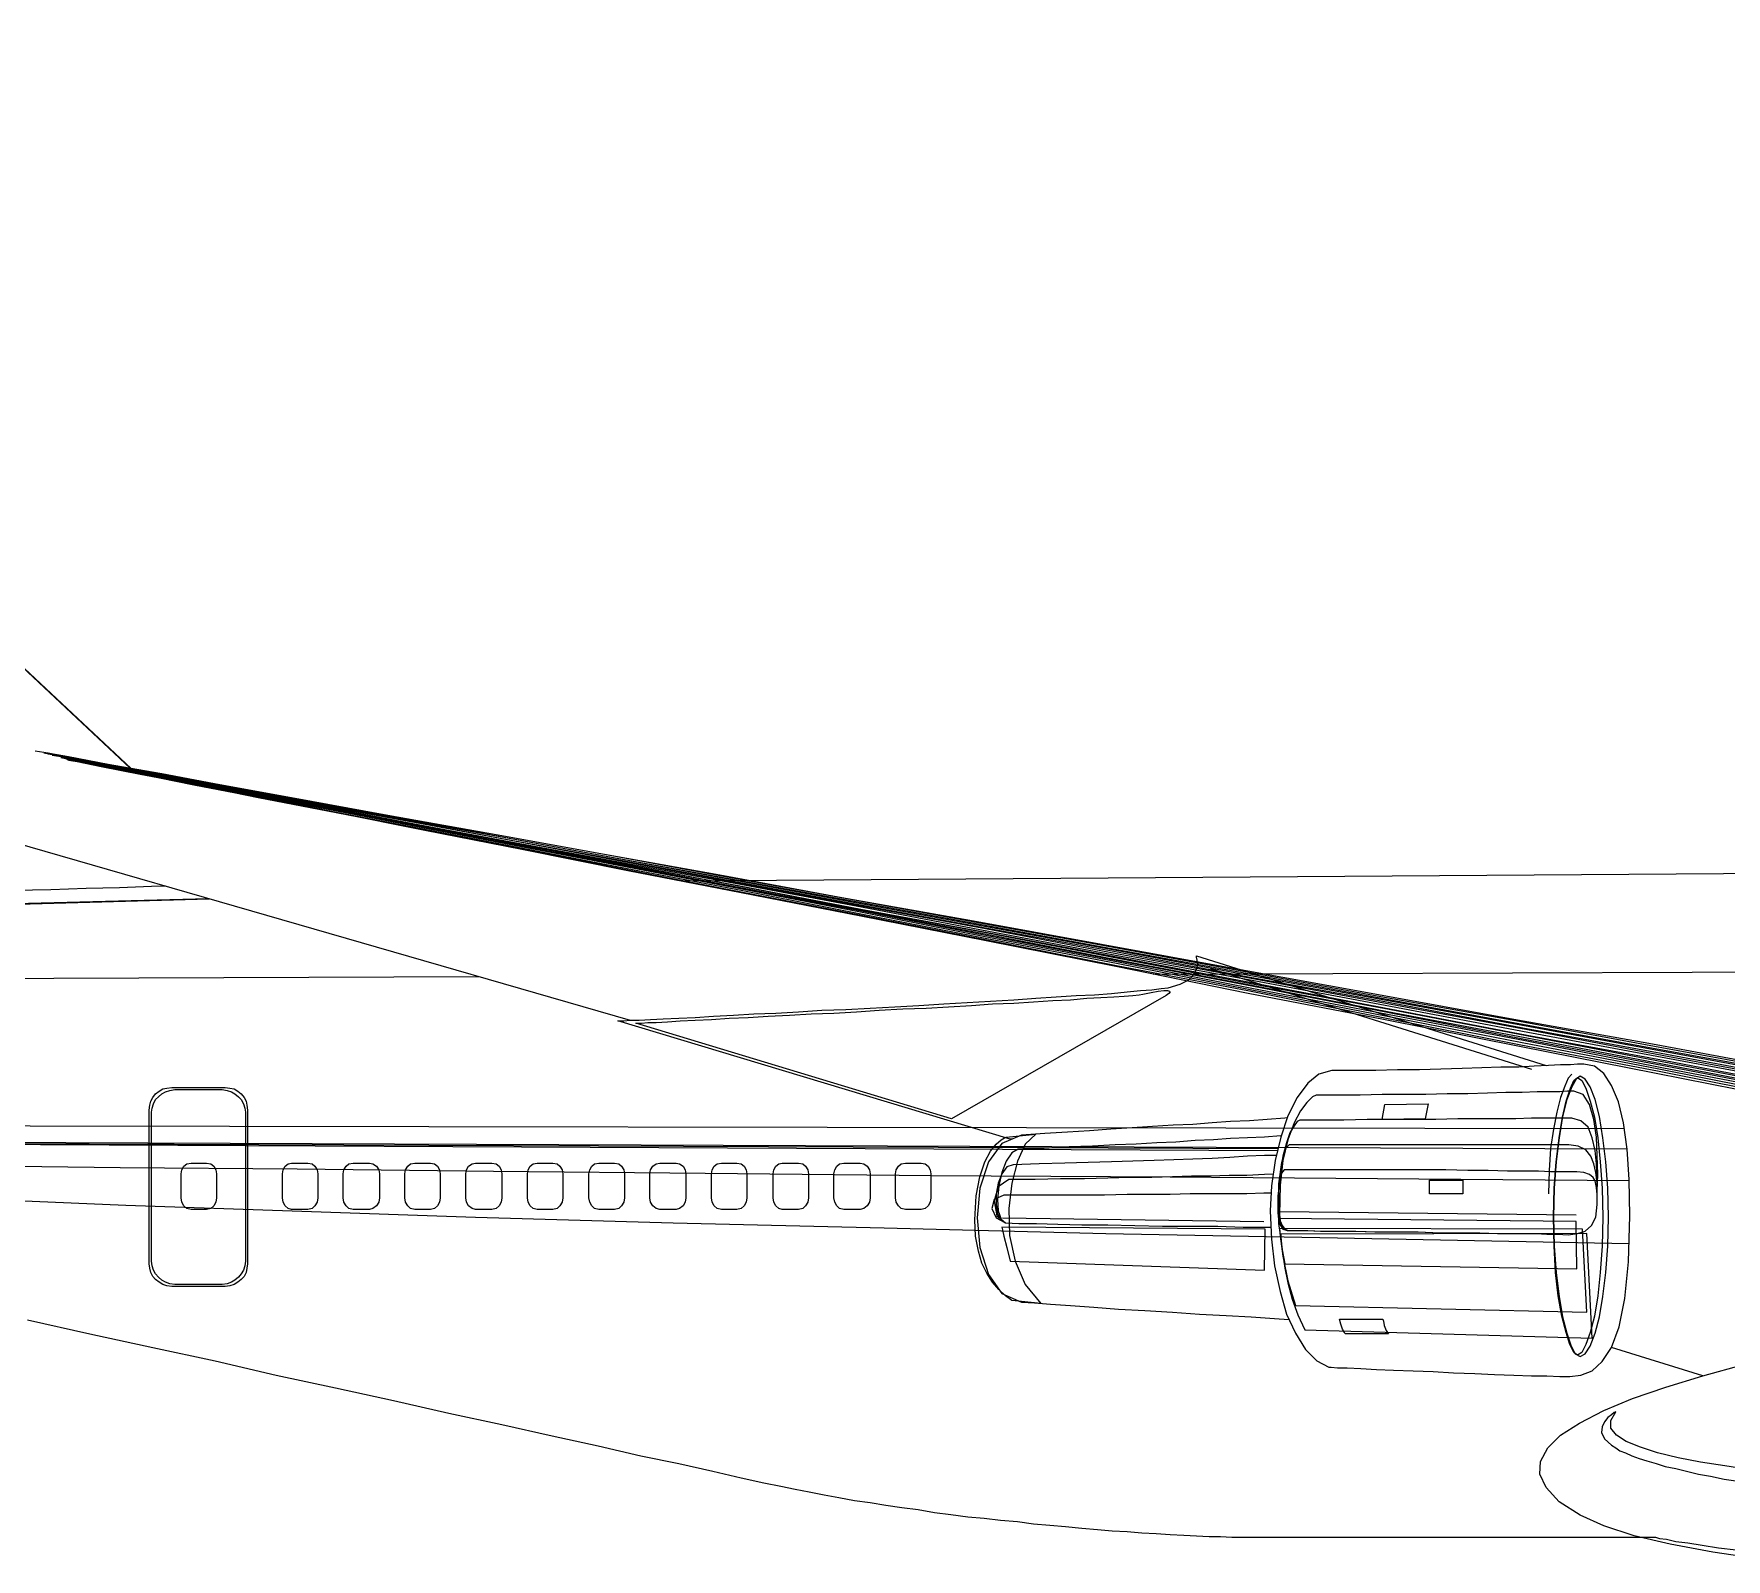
# Model space of a CAD drawing. Header units: millimetres. Extents: x -2022 to -1899, y 1897 to 1925.
# Drawn here: x -1995.57 to -1965.2, y 1897.18 to 1924.55 of the extents above; entities that cross this region are included whole.
import ezdxf

# ---------------------------------------------------------------- set-up
doc = ezdxf.new("R2010")
doc.units = ezdxf.units.MM
doc.header["$LTSCALE"] = 10
doc.layers.add('Aeronaves', color=2, linetype='Continuous')

msp = doc.modelspace()

# ---------------------------------------------------------------- linework, layer by layer
at = {"layer": 'Aeronaves'}
for p, q in [((-2002.82, 1912.036), (-1984.868, 1906.853)), ((-1965.62, 1900.475), (-1967.259, 1900.983))]:
    msp.add_line(p, q, dxfattribs=at)
for points in [[(-1993.738, 1911.282), (-2007.889, 1924.55), (-2011.32, 1924.55), (-2006.517, 1908.67), (-1992.429, 1909.036)], [(-2010.557, 1924.55), (-2004.611, 1908.708), (-1992.426, 1909.035)], [(-1993.738, 1911.282), (-2007.889, 1924.55), (-2010.557, 1924.55)], [(-2009.795, 1924.55), (-2002.706, 1908.746), (-1992.422, 1909.034)], [(-1993.738, 1911.282), (-2007.889, 1924.55), (-2009.795, 1924.55)], [(-1993.722, 1911.278), (-2007.889, 1924.55)], [(-1964.044, 1905.963), (-1966.522, 1906.421), (-1969.012, 1906.865), (-1971.502, 1907.323), (-1973.98, 1907.767), (-1976.406, 1908.212), (-1978.769, 1908.644), (-1981.069, 1909.051), (-1983.254, 1909.457), (-1985.325, 1909.826), (-1987.269, 1910.181), (-1989.048, 1910.499), (-1990.661, 1910.791), (-1992.072, 1911.045), (-1993.266, 1911.274), (-1994.231, 1911.439), (-1994.943, 1911.578), (-1995.388, 1911.655), (-1995.54, 1911.68)], [(-1964.006, 1905.925), (-1966.484, 1906.383), (-1968.974, 1906.84), (-1971.464, 1907.285), (-1973.929, 1907.742), (-1976.356, 1908.187), (-1978.719, 1908.619), (-1981.006, 1909.038), (-1983.191, 1909.432), (-1985.262, 1909.813), (-1987.206, 1910.168), (-1988.984, 1910.486), (-1990.585, 1910.778), (-1991.995, 1911.032), (-1993.19, 1911.248), (-1994.155, 1911.426), (-1994.867, 1911.553), (-1995.311, 1911.642), (-1995.464, 1911.667)], [(-1963.968, 1905.887), (-1966.446, 1906.332), (-1968.923, 1906.789), (-1971.413, 1907.247), (-1973.878, 1907.704), (-1976.292, 1908.149), (-1978.655, 1908.581), (-1980.942, 1909), (-1983.127, 1909.394), (-1985.198, 1909.775), (-1987.129, 1910.131), (-1988.908, 1910.46), (-1990.509, 1910.753), (-1991.919, 1911.007), (-1993.113, 1911.223), (-1994.079, 1911.401), (-1994.79, 1911.528), (-1995.235, 1911.617), (-1995.388, 1911.642)], [(-1963.93, 1905.849), (-1966.395, 1906.306), (-1968.885, 1906.764), (-1971.362, 1907.221), (-1973.827, 1907.666), (-1976.241, 1908.123), (-1978.604, 1908.555), (-1980.891, 1908.974), (-1983.076, 1909.381), (-1985.135, 1909.762), (-1987.066, 1910.118), (-1988.845, 1910.435), (-1990.445, 1910.727), (-1991.856, 1910.994), (-1993.05, 1911.21), (-1994.003, 1911.388), (-1994.714, 1911.515), (-1995.159, 1911.604), (-1995.311, 1911.629)], [(-1963.905, 1905.798), (-1966.369, 1906.256), (-1968.847, 1906.713), (-1971.324, 1907.183), (-1973.776, 1907.628), (-1976.19, 1908.085), (-1978.553, 1908.517), (-1980.828, 1908.936), (-1983.013, 1909.343), (-1985.071, 1909.724), (-1987.002, 1910.08), (-1988.781, 1910.41), (-1990.369, 1910.702), (-1991.779, 1910.969), (-1992.974, 1911.185), (-1993.939, 1911.362), (-1994.638, 1911.49), (-1995.083, 1911.578), (-1995.235, 1911.604)], [(-1963.866, 1905.76), (-1966.319, 1906.217), (-1968.796, 1906.688), (-1971.274, 1907.145), (-1973.726, 1907.602), (-1976.14, 1908.047), (-1978.49, 1908.492), (-1980.777, 1908.911), (-1982.949, 1909.317), (-1985.008, 1909.699), (-1986.939, 1910.067), (-1988.705, 1910.397), (-1990.306, 1910.689), (-1991.703, 1910.943), (-1992.897, 1911.172), (-1993.863, 1911.35), (-1994.574, 1911.477), (-1995.006, 1911.566), (-1995.159, 1911.591)], [(-1995.083, 1911.566), (-1994.93, 1911.54), (-1994.498, 1911.451), (-1993.787, 1911.324), (-1992.821, 1911.146), (-1991.64, 1910.918), (-1990.229, 1910.664), (-1988.641, 1910.359), (-1986.875, 1910.029), (-1984.944, 1909.673), (-1982.886, 1909.292), (-1980.713, 1908.886), (-1978.439, 1908.454), (-1976.089, 1908.009), (-1973.675, 1907.564), (-1971.223, 1907.107), (-1968.758, 1906.637), (-1966.28, 1906.179), (-1963.828, 1905.722)], [(-1995.083, 1911.566), (-1994.93, 1911.54), (-1994.498, 1911.451), (-1993.787, 1911.324), (-1992.821, 1911.134), (-1991.64, 1910.918), (-1990.242, 1910.651), (-1988.641, 1910.346), (-1986.875, 1910.016), (-1984.957, 1909.648), (-1982.899, 1909.267), (-1980.726, 1908.847), (-1978.452, 1908.428), (-1976.101, 1907.983), (-1973.687, 1907.526), (-1971.235, 1907.056), (-1968.771, 1906.586), (-1966.293, 1906.129), (-1963.841, 1905.658)], [(-1963.866, 1905.633), (-1966.319, 1906.103), (-1968.783, 1906.573), (-1971.248, 1907.043), (-1973.7, 1907.501), (-1976.101, 1907.958), (-1978.452, 1908.415), (-1980.713, 1908.835), (-1982.886, 1909.254), (-1984.944, 1909.648), (-1986.863, 1910.004), (-1988.629, 1910.346), (-1990.217, 1910.651), (-1991.614, 1910.918), (-1992.808, 1911.134), (-1993.761, 1911.324), (-1994.473, 1911.451), (-1994.905, 1911.54), (-1995.057, 1911.566)], [(-1963.892, 1905.595), (-1966.344, 1906.065), (-1968.809, 1906.535), (-1971.274, 1907.005), (-1973.713, 1907.475), (-1976.114, 1907.933), (-1978.465, 1908.39), (-1980.726, 1908.822), (-1982.886, 1909.229), (-1984.944, 1909.622), (-1986.863, 1909.991), (-1988.629, 1910.321), (-1990.217, 1910.626), (-1991.614, 1910.892), (-1992.796, 1911.121), (-1993.749, 1911.312), (-1994.46, 1911.439), (-1994.892, 1911.528), (-1995.045, 1911.553)], [(-1963.905, 1905.569), (-1966.357, 1906.04), (-1968.821, 1906.51), (-1971.274, 1906.992), (-1973.713, 1907.463), (-1976.114, 1907.92), (-1978.452, 1908.365), (-1980.713, 1908.809), (-1982.886, 1909.216), (-1984.931, 1909.61), (-1986.85, 1909.978), (-1988.603, 1910.321), (-1990.191, 1910.626), (-1991.589, 1910.892), (-1992.77, 1911.121), (-1993.723, 1911.299), (-1994.435, 1911.439), (-1994.867, 1911.528), (-1995.019, 1911.553)], [(-1963.917, 1905.531), (-1966.357, 1906.001), (-1968.809, 1906.484), (-1971.274, 1906.954), (-1973.713, 1907.424), (-1976.101, 1907.895), (-1978.439, 1908.339), (-1980.701, 1908.784), (-1982.86, 1909.203), (-1984.919, 1909.597), (-1986.824, 1909.965), (-1988.59, 1910.308), (-1990.166, 1910.613), (-1991.563, 1910.88), (-1992.745, 1911.108), (-1993.698, 1911.286), (-1994.409, 1911.426), (-1994.841, 1911.515), (-1994.994, 1911.54)], [(-1963.968, 1905.493), (-1966.407, 1905.976), (-1968.86, 1906.446), (-1971.312, 1906.929), (-1973.738, 1907.399), (-1976.14, 1907.869), (-1978.465, 1908.314), (-1980.726, 1908.758), (-1982.873, 1909.178), (-1984.919, 1909.572), (-1986.824, 1909.94), (-1988.578, 1910.283), (-1990.166, 1910.587), (-1991.551, 1910.867), (-1992.732, 1911.096), (-1993.685, 1911.274), (-1994.384, 1911.413), (-1994.816, 1911.502), (-1994.968, 1911.528)], [(-1964.006, 1905.455), (-1966.433, 1905.938), (-1968.885, 1906.408), (-1971.324, 1906.891), (-1973.751, 1907.374), (-1976.14, 1907.831), (-1978.465, 1908.288), (-1980.713, 1908.733), (-1982.873, 1909.152), (-1984.906, 1909.546), (-1986.812, 1909.927), (-1988.565, 1910.27), (-1990.14, 1910.575), (-1991.538, 1910.842), (-1992.707, 1911.083), (-1993.66, 1911.261), (-1994.358, 1911.401), (-1994.79, 1911.49), (-1994.943, 1911.515)], [(-1964.032, 1905.417), (-1966.458, 1905.9), (-1968.91, 1906.383), (-1971.35, 1906.865), (-1973.776, 1907.335), (-1976.152, 1907.818), (-1978.477, 1908.276), (-1980.726, 1908.72), (-1982.873, 1909.14), (-1984.906, 1909.533), (-1986.812, 1909.915), (-1988.552, 1910.257), (-1990.128, 1910.575), (-1991.513, 1910.842), (-1992.694, 1911.07), (-1993.634, 1911.261), (-1994.333, 1911.401), (-1994.765, 1911.49), (-1994.918, 1911.515)], [(-1933.807, 1909.699), (-1983.939, 1909.346)], [(-1933.807, 1909.699), (-1983.939, 1909.346)], [(-1933.807, 1909.699), (-1983.939, 1909.346)], [(-1993.206, 1909.26), (-1993.456, 1909.254), (-1994.028, 1909.229), (-1994.625, 1909.216), (-1995.261, 1909.19), (-1995.921, 1909.178)], [(-1993.206, 1909.26), (-1993.456, 1909.254), (-1994.028, 1909.229), (-1994.625, 1909.216), (-1995.261, 1909.19), (-1995.921, 1909.178)], [(-1978.02, 1904.718), (-1978.02, 1904.718), (-1978.045, 1904.718), (-1985.084, 1906.84), (-1985.058, 1906.84), (-1984.982, 1906.84), (-1984.868, 1906.853), (-1984.703, 1906.853), (-1984.499, 1906.865), (-1984.271, 1906.878), (-1983.991, 1906.891), (-1983.699, 1906.904), (-1983.369, 1906.929), (-1983.013, 1906.942), (-1982.644, 1906.967), (-1982.251, 1906.98), (-1981.844, 1907.005), (-1981.425, 1907.031), (-1980.993, 1907.043), (-1980.561, 1907.069), (-1980.116, 1907.094), (-1979.684, 1907.12), (-1979.24, 1907.145), (-1978.82, 1907.17), (-1978.401, 1907.196), (-1977.982, 1907.221), (-1977.588, 1907.247), (-1977.219, 1907.272), (-1976.864, 1907.297), (-1976.533, 1907.31), (-1976.228, 1907.335), (-1975.949, 1907.361), (-1975.708, 1907.386), (-1975.504, 1907.399), (-1975.339, 1907.424), (-1975.212, 1907.437), (-1974.996, 1907.501), (-1974.844, 1907.577), (-1974.755, 1907.666), (-1974.704, 1907.767), (-1974.678, 1907.856), (-1974.691, 1907.933), (-1974.704, 1907.983), (-1974.704, 1908.009), (-1968.432, 1906.038)], [(-1975.479, 1907.681), (-1904.56, 1907.945)], [(-2010.468, 1907.551), (-1987.582, 1907.636)], [(-1974.45, 1907.78), (-1968.694, 1905.976)], [(-1975.25, 1907.297), (-1979.1, 1905.087), (-1984.766, 1906.802), (-1984.741, 1906.802), (-1984.665, 1906.802), (-1984.55, 1906.815), (-1984.398, 1906.815), (-1984.194, 1906.827), (-1983.966, 1906.84), (-1983.699, 1906.853), (-1983.407, 1906.865), (-1983.089, 1906.891), (-1982.746, 1906.904), (-1982.39, 1906.929), (-1982.009, 1906.942), (-1981.615, 1906.967), (-1981.209, 1906.98), (-1980.802, 1907.005), (-1980.396, 1907.031), (-1979.976, 1907.056), (-1979.557, 1907.069), (-1979.151, 1907.094), (-1978.744, 1907.12), (-1978.363, 1907.145), (-1977.982, 1907.158), (-1977.626, 1907.183), (-1977.283, 1907.208), (-1976.965, 1907.221), (-1976.673, 1907.247), (-1976.419, 1907.259), (-1976.19, 1907.272), (-1976, 1907.285), (-1975.847, 1907.297), (-1975.733, 1907.31), (-1975.669, 1907.323), (-1975.517, 1907.348), (-1975.39, 1907.374), (-1975.288, 1907.386), (-1975.225, 1907.386), (-1975.187, 1907.374), (-1975.174, 1907.361), (-1975.199, 1907.335), (-1975.25, 1907.297)], [(-1967.754, 1906.065), (-1967.78, 1906.065), (-1967.869, 1906.065), (-1967.996, 1906.052), (-1968.173, 1906.052), (-1968.389, 1906.04), (-1968.644, 1906.027), (-1968.923, 1906.014), (-1969.241, 1906.014), (-1969.584, 1906.001), (-1969.939, 1905.989), (-1970.321, 1905.976), (-1970.702, 1905.963), (-1971.096, 1905.963), (-1971.489, 1905.951), (-1971.883, 1905.951), (-1972.277, 1905.951), (-1972.506, 1905.887), (-1972.709, 1905.722), (-1972.9, 1905.468), (-1973.065, 1905.138), (-1973.192, 1904.756), (-1973.294, 1904.337), (-1973.357, 1903.88), (-1973.383, 1903.435), (-1973.357, 1902.927), (-1973.306, 1902.444), (-1973.205, 1901.987), (-1973.09, 1901.58), (-1972.925, 1901.237), (-1972.747, 1900.945), (-1972.544, 1900.742), (-1972.328, 1900.627), (-1972.29, 1900.627), (-1972.176, 1900.615), (-1971.998, 1900.615), (-1971.756, 1900.602), (-1971.477, 1900.589), (-1971.172, 1900.576), (-1970.816, 1900.564), (-1970.46, 1900.551), (-1970.092, 1900.526), (-1969.711, 1900.513), (-1969.355, 1900.5), (-1969.012, 1900.487), (-1968.694, 1900.475), (-1968.415, 1900.475), (-1968.186, 1900.462), (-1968.008, 1900.462), (-1967.805, 1900.487), (-1967.602, 1900.564), (-1967.424, 1900.729), (-1967.259, 1900.983), (-1967.119, 1901.351), (-1967.017, 1901.86), (-1966.954, 1902.52), (-1966.928, 1903.346), (-1966.941, 1903.994), (-1966.979, 1904.54), (-1967.043, 1905.01), (-1967.132, 1905.392), (-1967.259, 1905.684), (-1967.398, 1905.9), (-1967.564, 1906.027), (-1967.754, 1906.065)], [(-1967.97, 1905.887), (-1968.034, 1905.811), (-1968.097, 1905.671), (-1968.173, 1905.468), (-1968.237, 1905.201), (-1968.301, 1904.896), (-1968.351, 1904.553), (-1968.377, 1904.159), (-1968.389, 1903.74)], [(-1967.31, 1903.321), (-1967.322, 1903.842), (-1967.36, 1904.312), (-1967.411, 1904.744), (-1967.475, 1905.125), (-1967.551, 1905.43), (-1967.64, 1905.658), (-1967.729, 1905.798), (-1967.818, 1905.849), (-1967.894, 1905.798), (-1967.97, 1905.658), (-1968.059, 1905.43), (-1968.135, 1905.125), (-1968.199, 1904.744), (-1968.25, 1904.312), (-1968.288, 1903.842), (-1968.301, 1903.321), (-1968.288, 1902.8), (-1968.25, 1902.33), (-1968.199, 1901.898), (-1968.135, 1901.529), (-1968.059, 1901.237), (-1967.983, 1901.008), (-1967.907, 1900.869), (-1967.818, 1900.818), (-1967.729, 1900.869), (-1967.64, 1901.008), (-1967.551, 1901.237), (-1967.475, 1901.529), (-1967.411, 1901.898), (-1967.36, 1902.33), (-1967.322, 1902.8), (-1967.31, 1903.321)], [(-1967.869, 1900.843), (-1967.932, 1900.894), (-1968.008, 1901.034), (-1968.072, 1901.25), (-1968.148, 1901.542), (-1968.212, 1901.91), (-1968.262, 1902.33), (-1968.288, 1902.8), (-1968.301, 1903.321), (-1968.288, 1903.842), (-1968.25, 1904.312), (-1968.199, 1904.744), (-1968.135, 1905.112), (-1968.072, 1905.404), (-1967.996, 1905.633), (-1967.932, 1905.773), (-1967.869, 1905.824), (-1967.792, 1905.773), (-1967.716, 1905.633), (-1967.64, 1905.404), (-1967.564, 1905.112), (-1967.5, 1904.744), (-1967.462, 1904.312), (-1967.424, 1903.842), (-1967.411, 1903.321), (-1967.424, 1902.8), (-1967.462, 1902.33), (-1967.5, 1901.91), (-1967.564, 1901.542), (-1967.64, 1901.25), (-1967.716, 1901.034), (-1967.792, 1900.894), (-1967.869, 1900.843)], [(-1993.495, 1903.74), (-1993.495, 1905.239), (-1993.482, 1905.328), (-1993.469, 1905.404), (-1993.431, 1905.468), (-1993.38, 1905.531), (-1993.317, 1905.582), (-1993.253, 1905.62), (-1993.177, 1905.633), (-1993.088, 1905.646), (-1992.135, 1905.646), (-1992.046, 1905.633), (-1991.97, 1905.62), (-1991.906, 1905.582), (-1991.843, 1905.531), (-1991.792, 1905.468), (-1991.754, 1905.404), (-1991.741, 1905.328), (-1991.729, 1905.239), (-1991.729, 1903.74)], [(-1993.456, 1903.74), (-1993.456, 1905.201), (-1993.444, 1905.277), (-1993.418, 1905.354), (-1993.38, 1905.43), (-1993.329, 1905.481), (-1993.266, 1905.531), (-1993.202, 1905.569), (-1993.126, 1905.595), (-1993.037, 1905.608), (-1992.186, 1905.608), (-1992.097, 1905.595), (-1992.021, 1905.569), (-1991.957, 1905.531), (-1991.894, 1905.481), (-1991.843, 1905.43), (-1991.805, 1905.354), (-1991.779, 1905.277), (-1991.767, 1905.201), (-1991.767, 1903.715)], [(-1972.557, 1905.506), (-1972.62, 1905.481), (-1972.722, 1905.379), (-1972.836, 1905.226), (-1972.951, 1905.01), (-1973.065, 1904.706), (-1973.154, 1904.337), (-1973.205, 1903.892), (-1973.217, 1903.359), (-1973.205, 1903.257), (-1973.167, 1903.168), (-1973.116, 1903.105), (-1973.052, 1903.079), (-1973.014, 1903.079), (-1972.887, 1903.079), (-1972.709, 1903.079), (-1972.455, 1903.067), (-1972.176, 1903.067), (-1971.845, 1903.067), (-1971.477, 1903.054), (-1971.108, 1903.054), (-1970.727, 1903.054), (-1970.333, 1903.041), (-1969.965, 1903.041), (-1969.622, 1903.041), (-1969.292, 1903.028), (-1969.012, 1903.028), (-1968.783, 1903.028), (-1968.618, 1903.028), (-1968.415, 1903.016), (-1968.224, 1903.016), (-1968.034, 1903.003), (-1967.869, 1903.028), (-1967.729, 1903.067), (-1967.614, 1903.168), (-1967.538, 1903.321), (-1967.513, 1903.549), (-1967.513, 1903.791), (-1967.5, 1904.083), (-1967.513, 1904.426), (-1967.526, 1904.756), (-1967.576, 1905.074), (-1967.653, 1905.341), (-1967.767, 1905.519), (-1967.932, 1905.582), (-1967.958, 1905.582), (-1968.046, 1905.582), (-1968.186, 1905.569), (-1968.364, 1905.569), (-1968.593, 1905.569), (-1968.86, 1905.557), (-1969.152, 1905.557), (-1969.482, 1905.544), (-1969.838, 1905.531), (-1970.206, 1905.531), (-1970.587, 1905.519), (-1970.981, 1905.519), (-1971.375, 1905.519), (-1971.769, 1905.506), (-1972.176, 1905.506), (-1972.557, 1905.506)], [(-1973.077, 1905.101), (-1973.116, 1905.099), (-1973.433, 1905.074), (-1973.751, 1905.049), (-1974.094, 1905.036), (-1974.424, 1905.01), (-1974.767, 1904.985), (-1975.123, 1904.972), (-1975.492, 1904.947), (-1975.86, 1904.922), (-1976.241, 1904.896), (-1976.622, 1904.871), (-1977.016, 1904.845), (-1977.423, 1904.82), (-1977.842, 1904.794), (-1978.198, 1904.642), (-1978.439, 1904.312), (-1978.592, 1903.842), (-1978.642, 1903.308), (-1978.592, 1902.774), (-1978.439, 1902.292), (-1978.198, 1901.949), (-1977.842, 1901.796), (-1977.613, 1901.783), (-1977.321, 1901.758), (-1976.965, 1901.733), (-1976.546, 1901.707), (-1976.101, 1901.669), (-1975.631, 1901.644), (-1975.136, 1901.618), (-1974.653, 1901.58), (-1974.17, 1901.555), (-1973.726, 1901.529), (-1973.306, 1901.504), (-1973.045, 1901.486)], [(-1971.324, 1905.341), (-1970.549, 1905.354), (-1970.6, 1905.087), (-1971.375, 1905.074), (-1971.324, 1905.341)], [(-2002.782, 1904.972), (-1967.029, 1904.91)], [(-1977.588, 1904.807), (-1977.778, 1904.629), (-1977.918, 1904.324), (-1978.02, 1903.931), (-1978.071, 1903.473), (-1978.058, 1902.99), (-1977.956, 1902.533), (-1977.778, 1902.114), (-1977.499, 1901.771), (-1978.02, 1901.822), (-1978.134, 1901.91), (-1978.249, 1902.025), (-1978.363, 1902.152), (-1978.465, 1902.317), (-1978.553, 1902.495), (-1978.617, 1902.711), (-1978.668, 1902.978), (-1978.681, 1903.27), (-1978.655, 1903.702), (-1978.592, 1904.045), (-1978.503, 1904.312), (-1978.401, 1904.502), (-1978.299, 1904.629), (-1978.21, 1904.706), (-1978.147, 1904.744), (-1978.122, 1904.756), (-1977.588, 1904.807)], [(-1972.849, 1905.061), (-1972.9, 1905.036), (-1972.951, 1904.96), (-1973.027, 1904.833), (-1973.09, 1904.655), (-1973.154, 1904.413), (-1973.205, 1904.121), (-1973.23, 1903.778), (-1973.23, 1903.372), (-1973.217, 1903.27), (-1973.179, 1903.168), (-1973.128, 1903.105), (-1973.052, 1903.079), (-1973.014, 1903.079), (-1972.887, 1903.079), (-1972.709, 1903.079), (-1972.455, 1903.067), (-1972.176, 1903.067), (-1971.845, 1903.067), (-1971.477, 1903.054), (-1971.108, 1903.054), (-1970.727, 1903.054), (-1970.333, 1903.041), (-1969.965, 1903.041), (-1969.622, 1903.041), (-1969.292, 1903.028), (-1969.012, 1903.028), (-1968.783, 1903.028), (-1968.618, 1903.028), (-1968.415, 1903.016), (-1968.224, 1903.016), (-1968.034, 1903.003), (-1967.869, 1903.028), (-1967.729, 1903.067), (-1967.614, 1903.168), (-1967.538, 1903.321), (-1967.513, 1903.549), (-1967.513, 1903.765), (-1967.513, 1904.007), (-1967.526, 1904.274), (-1967.551, 1904.515), (-1967.602, 1904.744), (-1967.678, 1904.934), (-1967.805, 1905.049), (-1967.97, 1905.099), (-1968.008, 1905.099), (-1968.097, 1905.099), (-1968.25, 1905.099), (-1968.453, 1905.099), (-1968.694, 1905.099), (-1968.974, 1905.087), (-1969.304, 1905.087), (-1969.647, 1905.087), (-1970.016, 1905.087), (-1970.41, 1905.074), (-1970.816, 1905.074), (-1971.235, 1905.074), (-1971.642, 1905.074), (-1972.061, 1905.061), (-1972.455, 1905.061), (-1972.849, 1905.061)], [(-1966.979, 1904.538), (-2005.323, 1904.693)], [(-1973.252, 1904.507), (-2005.323, 1904.667)], [(-1973.243, 1904.544), (-2000.673, 1904.655)], [(-1977.906, 1904.54), (-1978.02, 1904.477), (-1978.122, 1904.324), (-1978.198, 1904.121), (-1978.249, 1903.88), (-1978.274, 1903.638), (-1978.261, 1903.435), (-1978.21, 1903.283), (-1978.134, 1903.219), (-1977.893, 1903.206), (-1977.575, 1903.206), (-1977.194, 1903.194), (-1976.762, 1903.181), (-1976.292, 1903.181), (-1975.809, 1903.168), (-1975.314, 1903.156), (-1974.805, 1903.156), (-1974.323, 1903.156), (-1973.865, 1903.143), (-1973.433, 1903.143), (-1973.368, 1903.143)], [(-1973.183, 1904.782), (-1973.192, 1904.782), (-1973.484, 1904.756), (-1973.789, 1904.744), (-1974.094, 1904.731), (-1974.399, 1904.706), (-1974.729, 1904.693), (-1975.072, 1904.667), (-1975.415, 1904.655), (-1975.784, 1904.629), (-1976.165, 1904.617), (-1976.571, 1904.591), (-1976.991, 1904.579), (-1977.435, 1904.553), (-1977.906, 1904.54)], [(-1973.04, 1904.617), (-1973.116, 1904.54), (-1973.179, 1904.299), (-1973.23, 1903.918), (-1973.23, 1903.384), (-1973.217, 1903.283), (-1973.192, 1903.181), (-1973.141, 1903.105), (-1973.065, 1903.079), (-1973.027, 1903.079), (-1972.9, 1903.079), (-1972.722, 1903.079), (-1972.468, 1903.067), (-1972.176, 1903.067), (-1971.845, 1903.067), (-1971.489, 1903.054), (-1971.108, 1903.054), (-1970.727, 1903.054), (-1970.346, 1903.041), (-1969.965, 1903.041), (-1969.622, 1903.041), (-1969.292, 1903.028), (-1969.012, 1903.028), (-1968.783, 1903.028), (-1968.618, 1903.028), (-1968.415, 1903.016), (-1968.224, 1903.016), (-1968.034, 1903.003), (-1967.869, 1903.028), (-1967.729, 1903.067), (-1967.614, 1903.168), (-1967.538, 1903.321), (-1967.513, 1903.549), (-1967.513, 1903.74), (-1967.513, 1903.931), (-1967.538, 1904.121), (-1967.576, 1904.274), (-1967.627, 1904.413), (-1967.716, 1904.528), (-1967.856, 1904.591), (-1968.021, 1904.617), (-1968.059, 1904.617), (-1968.148, 1904.617), (-1968.313, 1904.617), (-1968.517, 1904.617), (-1968.783, 1904.617), (-1969.076, 1904.617), (-1969.406, 1904.617), (-1969.774, 1904.617), (-1970.155, 1904.617), (-1970.562, 1904.617), (-1970.981, 1904.617), (-1971.401, 1904.617), (-1971.833, 1904.617), (-1972.239, 1904.617), (-1972.646, 1904.617), (-1973.04, 1904.617)], [(-1996.836, 1904.248), (-1994.015, 1904.21), (-1990.839, 1904.185), (-1987.32, 1904.147), (-1983.521, 1904.108), (-1979.456, 1904.07), (-1975.174, 1904.045), (-1970.714, 1904.007), (-1966.941, 1903.976)], [(-1992.745, 1903.46), (-1992.821, 1903.473), (-1992.872, 1903.524), (-1992.91, 1903.588), (-1992.923, 1903.664), (-1992.923, 1904.096), (-1992.91, 1904.172), (-1992.872, 1904.235), (-1992.821, 1904.274), (-1992.745, 1904.286), (-1992.465, 1904.286), (-1992.389, 1904.274), (-1992.338, 1904.235), (-1992.3, 1904.172), (-1992.288, 1904.096), (-1992.288, 1903.664), (-1992.3, 1903.588), (-1992.338, 1903.524), (-1992.389, 1903.473), (-1992.465, 1903.46), (-1992.745, 1903.46)], [(-1990.941, 1903.46), (-1991.004, 1903.473), (-1991.055, 1903.524), (-1991.093, 1903.588), (-1991.106, 1903.664), (-1991.106, 1904.096), (-1991.093, 1904.172), (-1991.055, 1904.235), (-1991.004, 1904.274), (-1990.941, 1904.286), (-1990.649, 1904.286), (-1990.572, 1904.274), (-1990.522, 1904.235), (-1990.483, 1904.172), (-1990.471, 1904.096), (-1990.471, 1903.664), (-1990.483, 1903.588), (-1990.522, 1903.524), (-1990.572, 1903.473), (-1990.649, 1903.46), (-1990.941, 1903.46)], [(-1989.836, 1903.46), (-1989.912, 1903.473), (-1989.963, 1903.524), (-1990.001, 1903.588), (-1990.013, 1903.664), (-1990.013, 1904.096), (-1990.001, 1904.172), (-1989.963, 1904.235), (-1989.912, 1904.274), (-1989.836, 1904.286), (-1989.543, 1904.286), (-1989.48, 1904.274), (-1989.416, 1904.235), (-1989.378, 1904.172), (-1989.365, 1904.096), (-1989.365, 1903.664), (-1989.378, 1903.588), (-1989.416, 1903.524), (-1989.48, 1903.473), (-1989.543, 1903.46), (-1989.836, 1903.46)], [(-1988.73, 1903.46), (-1988.806, 1903.473), (-1988.857, 1903.524), (-1988.895, 1903.588), (-1988.908, 1903.664), (-1988.908, 1904.096), (-1988.895, 1904.172), (-1988.857, 1904.235), (-1988.806, 1904.274), (-1988.73, 1904.286), (-1988.451, 1904.286), (-1988.374, 1904.274), (-1988.324, 1904.235), (-1988.286, 1904.172), (-1988.273, 1904.096), (-1988.273, 1903.664), (-1988.286, 1903.588), (-1988.324, 1903.524), (-1988.374, 1903.473), (-1988.451, 1903.46), (-1988.73, 1903.46)], [(-1987.638, 1903.46), (-1987.701, 1903.473), (-1987.765, 1903.524), (-1987.803, 1903.588), (-1987.815, 1903.664), (-1987.815, 1904.096), (-1987.803, 1904.172), (-1987.765, 1904.235), (-1987.701, 1904.274), (-1987.638, 1904.286), (-1987.345, 1904.286), (-1987.269, 1904.274), (-1987.218, 1904.235), (-1987.18, 1904.172), (-1987.167, 1904.096), (-1987.167, 1903.664), (-1987.18, 1903.588), (-1987.218, 1903.524), (-1987.269, 1903.473), (-1987.345, 1903.46), (-1987.638, 1903.46)], [(-1986.532, 1903.46), (-1986.608, 1903.473), (-1986.659, 1903.524), (-1986.697, 1903.588), (-1986.71, 1903.664), (-1986.71, 1904.096), (-1986.697, 1904.172), (-1986.659, 1904.235), (-1986.608, 1904.274), (-1986.532, 1904.286), (-1986.253, 1904.286), (-1986.176, 1904.274), (-1986.126, 1904.235), (-1986.088, 1904.172), (-1986.075, 1904.096), (-1986.075, 1903.664), (-1986.088, 1903.588), (-1986.126, 1903.524), (-1986.176, 1903.473), (-1986.253, 1903.46), (-1986.532, 1903.46)], [(-1985.427, 1903.46), (-1985.503, 1903.473), (-1985.554, 1903.524), (-1985.592, 1903.588), (-1985.605, 1903.664), (-1985.605, 1904.096), (-1985.592, 1904.172), (-1985.554, 1904.235), (-1985.503, 1904.274), (-1985.427, 1904.286), (-1985.147, 1904.286), (-1985.071, 1904.274), (-1985.02, 1904.235), (-1984.982, 1904.172), (-1984.969, 1904.096), (-1984.969, 1903.664), (-1984.982, 1903.588), (-1985.02, 1903.524), (-1985.071, 1903.473), (-1985.147, 1903.46), (-1985.427, 1903.46)], [(-1984.334, 1903.46), (-1984.398, 1903.473), (-1984.461, 1903.524), (-1984.499, 1903.588), (-1984.512, 1903.664), (-1984.512, 1904.096), (-1984.499, 1904.172), (-1984.461, 1904.235), (-1984.398, 1904.274), (-1984.334, 1904.286), (-1984.042, 1904.286), (-1983.979, 1904.274), (-1983.915, 1904.235), (-1983.877, 1904.172), (-1983.864, 1904.096), (-1983.864, 1903.664), (-1983.877, 1903.588), (-1983.915, 1903.524), (-1983.979, 1903.473), (-1984.042, 1903.46), (-1984.334, 1903.46)], [(-1983.229, 1903.46), (-1983.305, 1903.473), (-1983.356, 1903.524), (-1983.394, 1903.588), (-1983.407, 1903.664), (-1983.407, 1904.096), (-1983.394, 1904.172), (-1983.356, 1904.235), (-1983.305, 1904.274), (-1983.229, 1904.286), (-1982.949, 1904.286), (-1982.873, 1904.274), (-1982.822, 1904.235), (-1982.784, 1904.172), (-1982.772, 1904.096), (-1982.772, 1903.664), (-1982.784, 1903.588), (-1982.822, 1903.524), (-1982.873, 1903.473), (-1982.949, 1903.46), (-1983.229, 1903.46)], [(-1982.136, 1903.46), (-1982.2, 1903.473), (-1982.251, 1903.524), (-1982.289, 1903.588), (-1982.301, 1903.664), (-1982.301, 1904.096), (-1982.289, 1904.172), (-1982.251, 1904.235), (-1982.2, 1904.274), (-1982.136, 1904.286), (-1981.844, 1904.286), (-1981.768, 1904.274), (-1981.717, 1904.235), (-1981.679, 1904.172), (-1981.666, 1904.096), (-1981.666, 1903.664), (-1981.679, 1903.588), (-1981.717, 1903.524), (-1981.768, 1903.473), (-1981.844, 1903.46), (-1982.136, 1903.46)], [(-1981.031, 1903.46), (-1981.107, 1903.473), (-1981.158, 1903.524), (-1981.196, 1903.588), (-1981.209, 1903.664), (-1981.209, 1904.096), (-1981.196, 1904.172), (-1981.158, 1904.235), (-1981.107, 1904.274), (-1981.031, 1904.286), (-1980.739, 1904.286), (-1980.675, 1904.274), (-1980.612, 1904.235), (-1980.574, 1904.172), (-1980.561, 1904.096), (-1980.561, 1903.664), (-1980.574, 1903.588), (-1980.612, 1903.524), (-1980.675, 1903.473), (-1980.739, 1903.46), (-1981.031, 1903.46)], [(-1979.926, 1903.46), (-1980.002, 1903.473), (-1980.053, 1903.524), (-1980.091, 1903.588), (-1980.103, 1903.664), (-1980.103, 1904.096), (-1980.091, 1904.172), (-1980.053, 1904.235), (-1980.002, 1904.274), (-1979.926, 1904.286), (-1979.646, 1904.286), (-1979.57, 1904.274), (-1979.519, 1904.235), (-1979.481, 1904.172), (-1979.468, 1904.096), (-1979.468, 1903.664), (-1979.481, 1903.588), (-1979.519, 1903.524), (-1979.57, 1903.473), (-1979.646, 1903.46), (-1979.926, 1903.46)], [(-1977.994, 1904.261), (-1978.109, 1904.223), (-1978.198, 1904.096), (-1978.261, 1903.931), (-1978.299, 1903.74), (-1978.299, 1903.549), (-1978.274, 1903.384), (-1978.223, 1903.27), (-1978.134, 1903.219), (-1977.893, 1903.206), (-1977.575, 1903.206), (-1977.194, 1903.194), (-1976.762, 1903.181), (-1976.292, 1903.181), (-1975.809, 1903.168), (-1975.314, 1903.156), (-1974.805, 1903.156), (-1974.323, 1903.156), (-1973.865, 1903.143), (-1973.433, 1903.143), (-1973.368, 1903.143)], [(-1973.272, 1904.426), (-1973.484, 1904.426), (-1973.789, 1904.413), (-1974.107, 1904.388), (-1974.424, 1904.375), (-1974.767, 1904.363), (-1975.11, 1904.35), (-1975.466, 1904.337), (-1975.847, 1904.324), (-1976.228, 1904.312), (-1976.648, 1904.299), (-1977.067, 1904.286), (-1977.524, 1904.274), (-1977.994, 1904.261)], [(-1978.071, 1903.994), (-1978.261, 1903.867), (-1978.337, 1903.613), (-1978.287, 1903.346), (-1978.134, 1903.219), (-1977.893, 1903.206), (-1977.575, 1903.206), (-1977.194, 1903.194), (-1976.762, 1903.181), (-1976.292, 1903.181), (-1975.809, 1903.168), (-1975.314, 1903.156), (-1974.805, 1903.156), (-1974.323, 1903.156), (-1973.865, 1903.143), (-1973.433, 1903.143), (-1973.368, 1903.143)], [(-1973.328, 1904.09), (-1973.484, 1904.083), (-1973.802, 1904.07), (-1974.119, 1904.07), (-1974.45, 1904.058), (-1974.793, 1904.058), (-1975.136, 1904.045), (-1975.504, 1904.032), (-1975.898, 1904.032), (-1976.292, 1904.019), (-1976.711, 1904.007), (-1977.143, 1904.007), (-1977.601, 1903.994), (-1978.071, 1903.994)], [(-1973.128, 1904.172), (-1973.179, 1904.108), (-1973.217, 1903.943), (-1973.243, 1903.702), (-1973.243, 1903.397), (-1973.23, 1903.283), (-1973.205, 1903.181), (-1973.154, 1903.105), (-1973.078, 1903.079), (-1973.04, 1903.079), (-1972.912, 1903.079), (-1972.722, 1903.079), (-1972.48, 1903.067), (-1972.188, 1903.067), (-1971.858, 1903.067), (-1971.502, 1903.054), (-1971.121, 1903.054), (-1970.727, 1903.054), (-1970.346, 1903.041), (-1969.978, 1903.041), (-1969.622, 1903.041), (-1969.304, 1903.028), (-1969.012, 1903.028), (-1968.783, 1903.028), (-1968.618, 1903.028), (-1968.415, 1903.016), (-1968.224, 1903.016), (-1968.034, 1903.003), (-1967.869, 1903.028), (-1967.729, 1903.067), (-1967.614, 1903.168), (-1967.538, 1903.321), (-1967.513, 1903.549), (-1967.513, 1903.727), (-1967.526, 1903.854), (-1967.551, 1903.969), (-1967.589, 1904.032), (-1967.653, 1904.083), (-1967.754, 1904.121), (-1967.881, 1904.134), (-1968.059, 1904.134), (-1968.097, 1904.134), (-1968.199, 1904.134), (-1968.351, 1904.134), (-1968.567, 1904.147), (-1968.834, 1904.147), (-1969.126, 1904.147), (-1969.469, 1904.159), (-1969.838, 1904.159), (-1970.232, 1904.172), (-1970.638, 1904.172), (-1971.058, 1904.172), (-1971.489, 1904.172), (-1971.909, 1904.172), (-1972.328, 1904.172), (-1972.735, 1904.172), (-1973.128, 1904.172)], [(-1970.524, 1903.981), (-1969.927, 1903.981), (-1969.927, 1903.74), (-1970.524, 1903.74), (-1970.524, 1903.981)], [(-1996.582, 1903.651), (-1993.914, 1903.537), (-1990.928, 1903.435), (-1987.638, 1903.321), (-1984.093, 1903.219), (-1980.307, 1903.13), (-1976.33, 1903.028), (-1972.176, 1902.952), (-1967.869, 1902.863), (-1966.944, 1902.847)], [(-1991.729, 1903.74), (-1991.729, 1902.482), (-1991.741, 1902.406), (-1991.754, 1902.33), (-1991.792, 1902.253), (-1991.843, 1902.203), (-1991.906, 1902.152), (-1991.97, 1902.114), (-1992.046, 1902.088), (-1992.135, 1902.076), (-1993.088, 1902.076), (-1993.177, 1902.088), (-1993.253, 1902.114), (-1993.317, 1902.152), (-1993.38, 1902.203), (-1993.431, 1902.253), (-1993.469, 1902.33), (-1993.482, 1902.406), (-1993.495, 1902.482), (-1993.495, 1903.74)], [(-1991.767, 1903.715), (-1991.767, 1902.533), (-1991.779, 1902.444), (-1991.805, 1902.368), (-1991.843, 1902.304), (-1991.894, 1902.241), (-1991.957, 1902.19), (-1992.021, 1902.152), (-1992.097, 1902.126), (-1992.186, 1902.114), (-1993.037, 1902.114), (-1993.126, 1902.126), (-1993.202, 1902.152), (-1993.266, 1902.19), (-1993.329, 1902.241), (-1993.38, 1902.304), (-1993.418, 1902.368), (-1993.444, 1902.444), (-1993.456, 1902.533), (-1993.456, 1903.74)], [(-1973.364, 1903.753), (-1973.497, 1903.753), (-1973.802, 1903.74), (-1974.132, 1903.74), (-1974.475, 1903.74), (-1974.818, 1903.74), (-1975.174, 1903.727), (-1975.555, 1903.727), (-1975.949, 1903.727), (-1976.356, 1903.715), (-1976.775, 1903.715), (-1977.219, 1903.715), (-1977.677, 1903.715), (-1978.16, 1903.715), (-1978.337, 1903.638), (-1978.376, 1903.473), (-1978.299, 1903.308), (-1978.134, 1903.219), (-1977.893, 1903.206), (-1977.575, 1903.206), (-1977.194, 1903.194), (-1976.762, 1903.181), (-1976.292, 1903.181), (-1975.809, 1903.168), (-1975.314, 1903.156), (-1974.805, 1903.156), (-1974.323, 1903.156), (-1973.865, 1903.143), (-1973.433, 1903.143), (-1973.368, 1903.143)], [(-1978.185, 1903.308), (-1973.497, 1903.244)], [(-1967.881, 1902.393), (-1967.894, 1903.244), (-1973.23, 1903.295), (-1973.23, 1903.206), (-1973.205, 1903.003), (-1973.167, 1902.736), (-1973.116, 1902.482), (-1967.881, 1902.393)], [(-1973.217, 1903.422), (-1967.894, 1903.359)], [(-1973.484, 1902.368), (-1973.471, 1903.105), (-1978.198, 1903.143), (-1978.185, 1903.092), (-1978.16, 1902.978), (-1978.109, 1902.774), (-1978.045, 1902.533), (-1973.484, 1902.368)], [(-1972.925, 1901.733), (-1967.703, 1901.618), (-1967.78, 1903.105), (-1973.217, 1903.117), (-1973.205, 1902.978), (-1973.154, 1902.622), (-1973.065, 1902.177), (-1972.925, 1901.733)], [(-1972.76, 1901.301), (-1967.602, 1901.148), (-1967.703, 1903.028), (-1973.192, 1903.016), (-1973.192, 1902.965), (-1973.179, 1902.838), (-1973.154, 1902.647), (-1973.116, 1902.406), (-1973.065, 1902.139), (-1972.989, 1901.847), (-1972.887, 1901.567), (-1972.76, 1901.301)], [(-1995.68, 1901.478), (-1994.562, 1901.224), (-1993.431, 1900.983), (-1992.313, 1900.742), (-1991.22, 1900.487), (-1990.153, 1900.259), (-1989.111, 1900.03), (-1988.12, 1899.801), (-1987.167, 1899.598), (-1986.265, 1899.395), (-1985.44, 1899.217), (-1984.677, 1899.039), (-1983.991, 1898.899), (-1983.381, 1898.76), (-1982.873, 1898.645), (-1982.467, 1898.556), (-1982.162, 1898.493), (-1981.908, 1898.442), (-1981.653, 1898.391), (-1981.387, 1898.34), (-1981.12, 1898.29), (-1980.84, 1898.239), (-1980.561, 1898.201), (-1980.281, 1898.15), (-1979.989, 1898.112), (-1979.697, 1898.074), (-1979.405, 1898.023), (-1979.112, 1897.985), (-1978.808, 1897.946), (-1978.515, 1897.921), (-1978.223, 1897.883), (-1977.918, 1897.858), (-1977.626, 1897.819), (-1977.334, 1897.794), (-1977.054, 1897.769), (-1976.762, 1897.743), (-1976.483, 1897.718), (-1976.216, 1897.692), (-1975.949, 1897.68), (-1975.682, 1897.654), (-1975.428, 1897.642), (-1975.174, 1897.629), (-1974.933, 1897.616), (-1974.704, 1897.603), (-1974.475, 1897.591), (-1974.272, 1897.591), (-1974.069, 1897.578), (-1973.878, 1897.578), (-1973.7, 1897.578), (-1973.332, 1897.578), (-1972.925, 1897.578), (-1972.468, 1897.578), (-1971.998, 1897.578), (-1971.489, 1897.578), (-1970.981, 1897.578), (-1970.448, 1897.578), (-1969.927, 1897.578), (-1969.406, 1897.578), (-1968.898, 1897.578), (-1968.402, 1897.578), (-1967.945, 1897.578), (-1967.513, 1897.578), (-1967.119, 1897.578), (-1966.789, 1897.578), (-1966.496, 1897.578), (-1966.471, 1897.578), (-1966.395, 1897.553), (-1966.268, 1897.54), (-1966.103, 1897.502), (-1965.887, 1897.476), (-1965.632, 1897.438), (-1965.34, 1897.387), (-1965.023, 1897.349)], [(-1971.362, 1901.491), (-1971.35, 1901.453), (-1971.337, 1901.377), (-1971.299, 1901.288), (-1971.261, 1901.224), (-1972.036, 1901.224), (-1972.049, 1901.25), (-1972.087, 1901.313), (-1972.112, 1901.402), (-1972.137, 1901.491), (-1971.362, 1901.491)], [(-1964.591, 1897.184), (-1965.442, 1897.311), (-1966.204, 1897.451), (-1966.852, 1897.603), (-1967.398, 1897.781), (-1967.818, 1897.972), (-1968.199, 1898.213), (-1968.428, 1898.467), (-1968.542, 1898.709), (-1968.529, 1898.937), (-1968.402, 1899.179), (-1968.173, 1899.408), (-1967.83, 1899.624), (-1967.398, 1899.852), (-1966.878, 1900.068), (-1966.28, 1900.272), (-1965.62, 1900.475), (-1964.883, 1900.678)], [(-1964.769, 1898.785), (-1965.226, 1898.861), (-1965.658, 1898.925), (-1966.064, 1899.001), (-1966.433, 1899.09), (-1966.738, 1899.192), (-1966.992, 1899.293), (-1967.17, 1899.408), (-1967.271, 1899.535), (-1967.271, 1899.674), (-1967.182, 1899.827), (-1967.208, 1899.814), (-1967.259, 1899.776), (-1967.322, 1899.725), (-1967.386, 1899.649), (-1967.424, 1899.56), (-1967.437, 1899.458), (-1967.386, 1899.344), (-1967.259, 1899.23), (-1967.182, 1899.179), (-1967.106, 1899.128), (-1967.005, 1899.09), (-1966.89, 1899.039), (-1966.763, 1898.988), (-1966.623, 1898.95), (-1966.458, 1898.899), (-1966.293, 1898.849), (-1966.103, 1898.81), (-1965.912, 1898.76), (-1965.696, 1898.709), (-1965.48, 1898.671), (-1965.239, 1898.62), (-1964.985, 1898.582)]]:
    msp.add_lwpolyline(points, dxfattribs=at)

doc.saveas('drawing.dxf')
